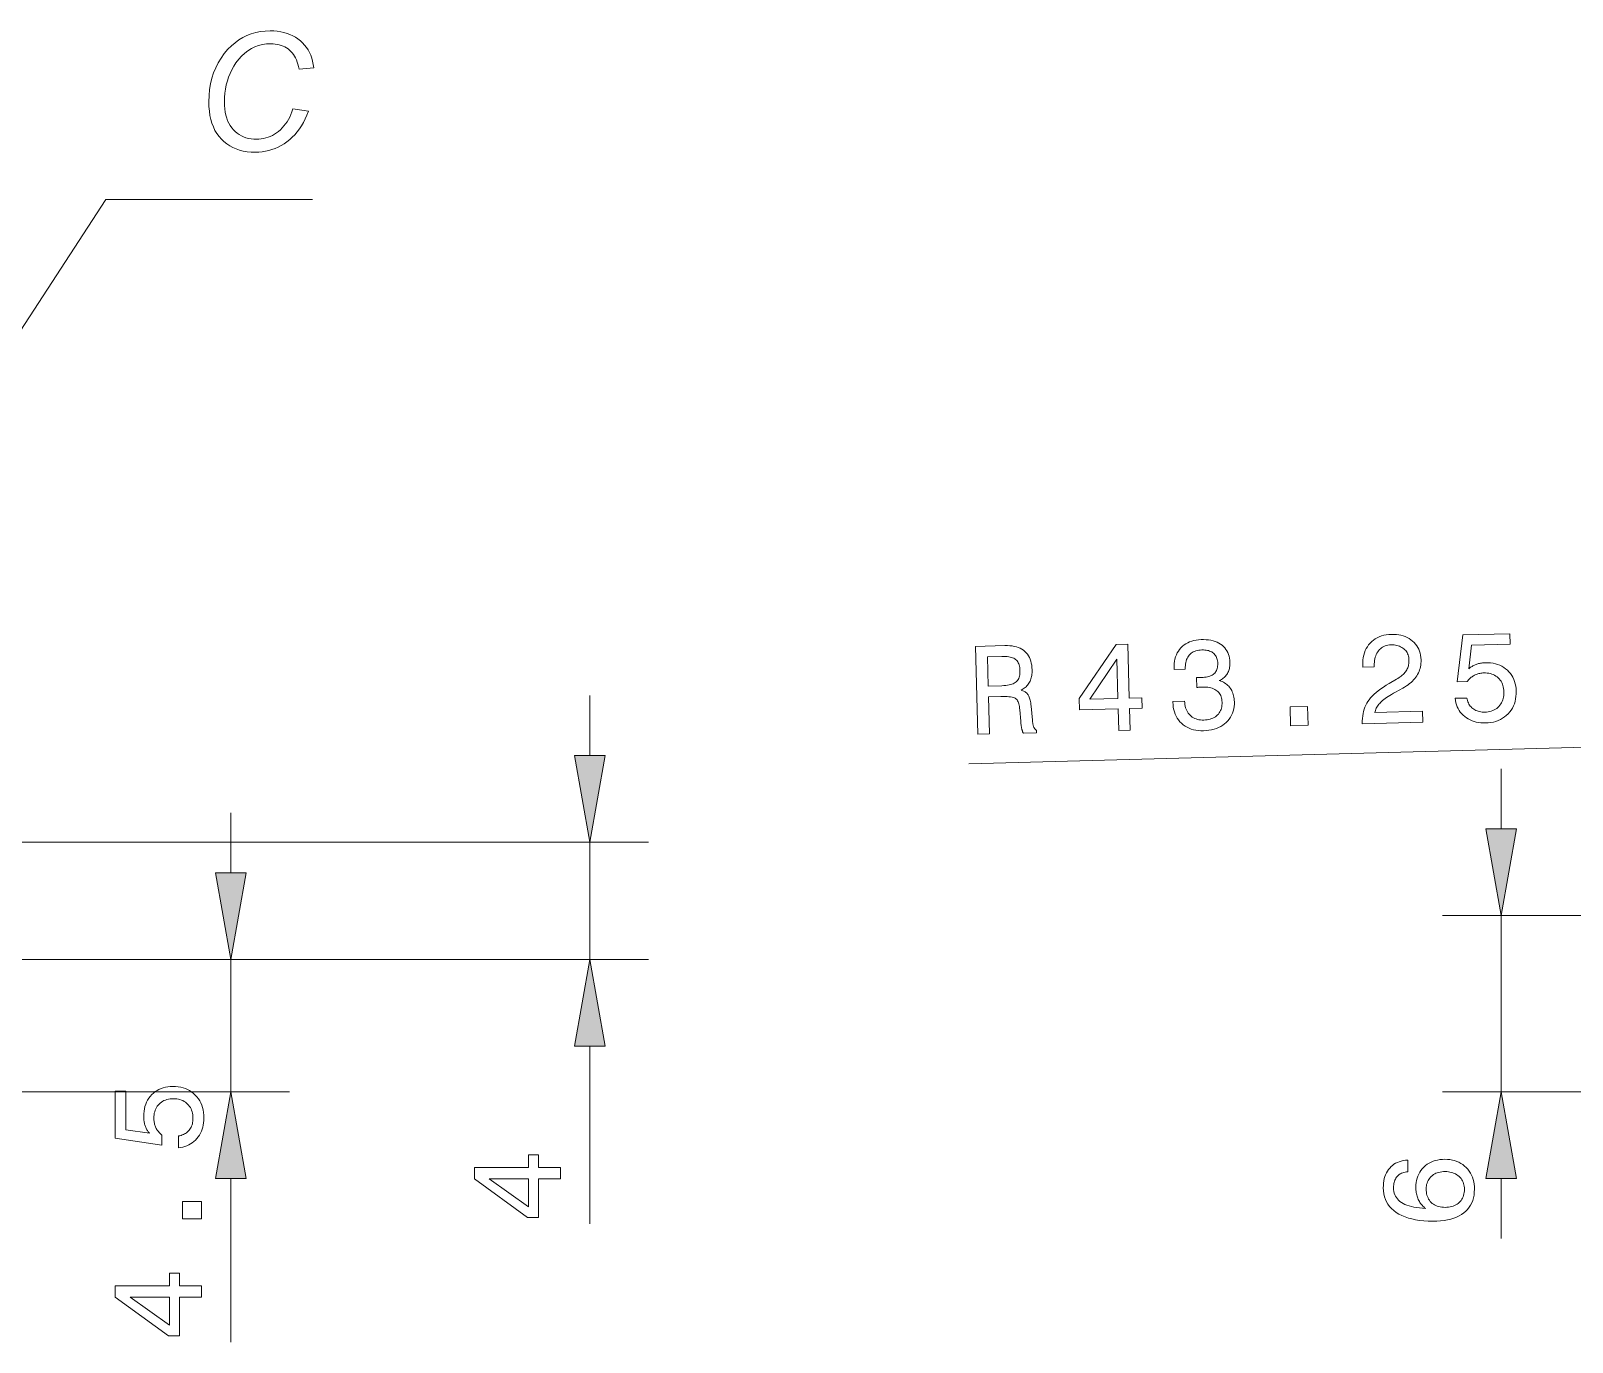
# Model space of a CAD drawing. Extents: x 0 to 297, y 0 to 420.
# Drawn here: x 140.9 to 193.4, y 118.5 to 163.1 of the extents above; entities that cross this region are included whole.
import ezdxf

# ---------------------------------------------------------------- set-up
doc = ezdxf.new("R2010")
doc.units = 0

msp = doc.modelspace()

# ---------------------------------------------------------------- linework, layer by layer
at = {"color": 5, "lineweight": 13, "ltscale": 0.051139}
for p, q in [((159.894, 138.444), (159.894, 140.49)), ((190.948, 135.944), (190.948, 137.99)), ((147.661, 134.444), (147.661, 136.49)), ((190.948, 121.99), (190.948, 124.035))]:
    msp.add_line(p, q, dxfattribs=at)
at = {"color": 7, "lineweight": 13}
msp.add_line((193.84, 138.731), (172.806, 138.158), dxfattribs=at)
at = {"color": 5, "lineweight": 13}
for p, q in [((131.236, 135.49), (161.894, 135.49)), ((212.017, 132.99), (188.948, 132.99)), ((131.426, 131.49), (161.894, 131.49))]:
    msp.add_line(p, q, dxfattribs=at)
at = {"color": 5, "lineweight": 13, "ltscale": 0.1}
msp.add_line((159.894, 131.49), (159.894, 135.49), dxfattribs=at)
at = {"color": 5, "lineweight": 13, "ltscale": 0.15}
msp.add_line((190.948, 126.99), (190.948, 132.99), dxfattribs=at)
at = {"color": 5, "lineweight": 13, "ltscale": 0.455863}
msp.add_line((131.426, 131.49), (149.661, 131.49), dxfattribs=at)
at = {"color": 5, "lineweight": 13, "ltscale": 0.1125}
msp.add_line((147.661, 126.99), (147.661, 131.49), dxfattribs=at)
at = {"color": 5, "lineweight": 13, "ltscale": 0.15119}
msp.add_line((159.894, 122.488), (159.894, 128.535), dxfattribs=at)
at = {"color": 5, "lineweight": 13, "ltscale": 0.417149}
msp.add_line((132.975, 126.99), (149.661, 126.99), dxfattribs=at)
at = {"color": 5, "lineweight": 13, "ltscale": 0.24575}
msp.add_line((198.778, 126.99), (188.948, 126.99), dxfattribs=at)
at = {"color": 5, "lineweight": 13, "ltscale": 0.139496}
msp.add_line((147.661, 118.455), (147.661, 124.035), dxfattribs=at)
at = {"color": 7, "lineweight": 13}
for points in [[(149.778, 160.474), (150.308, 160.401), (150.255, 160.265), (150.198, 160.137), (150.137, 160.015), (150.07, 159.9), (149.999, 159.792), (149.924, 159.691), (149.844, 159.596), (149.759, 159.508), (149.67, 159.427), (149.577, 159.353), (149.479, 159.285), (149.38, 159.225), (149.278, 159.172), (149.174, 159.126), (149.067, 159.087), (148.958, 159.055), (148.847, 159.03), (148.733, 159.012), (148.617, 159.002), (148.499, 158.998), (148.356, 159.003), (148.219, 159.016), (148.089, 159.038), (147.964, 159.069), (147.846, 159.109), (147.733, 159.158), (147.627, 159.216), (147.526, 159.283), (147.432, 159.358), (147.343, 159.443), (147.262, 159.536), (147.19, 159.636), (147.125, 159.744), (147.07, 159.86), (147.023, 159.984), (146.985, 160.115), (146.955, 160.254), (146.933, 160.401), (146.921, 160.555), (146.916, 160.717), (146.923, 160.929), (146.942, 161.134), (146.975, 161.332), (147.02, 161.522), (147.079, 161.704), (147.15, 161.879), (147.234, 162.047), (147.332, 162.207), (147.442, 162.359), (147.566, 162.504), (147.684, 162.624), (147.808, 162.731), (147.938, 162.826), (148.073, 162.908), (148.214, 162.977), (148.361, 163.034), (148.513, 163.078), (148.671, 163.109), (148.834, 163.128), (149.004, 163.134), (149.128, 163.131), (149.248, 163.121), (149.363, 163.104), (149.474, 163.08), (149.579, 163.049), (149.68, 163.012), (149.775, 162.967), (149.866, 162.916), (149.952, 162.858), (150.034, 162.793), (150.109, 162.723), (150.178, 162.648), (150.24, 162.568), (150.296, 162.483), (150.345, 162.394), (150.387, 162.3), (150.423, 162.201), (150.452, 162.098), (150.475, 161.989), (150.491, 161.877), (149.991, 161.83), (149.974, 161.915), (149.953, 161.995), (149.929, 162.071), (149.901, 162.142), (149.87, 162.209), (149.836, 162.272), (149.798, 162.33), (149.757, 162.384), (149.713, 162.433), (149.665, 162.478), (149.614, 162.519), (149.561, 162.555), (149.504, 162.588), (149.445, 162.615), (149.382, 162.639), (149.317, 162.658), (149.249, 162.673), (149.178, 162.684), (149.105, 162.69), (149.028, 162.692), (148.884, 162.686), (148.746, 162.666), (148.613, 162.634), (148.486, 162.588), (148.364, 162.529), (148.249, 162.458), (148.138, 162.373), (148.034, 162.275), (147.935, 162.164), (147.841, 162.04), (147.767, 161.926), (147.7, 161.807), (147.641, 161.684), (147.59, 161.557), (147.547, 161.426), (147.511, 161.29), (147.484, 161.15), (147.464, 161.007), (147.452, 160.858), (147.448, 160.706), (147.451, 160.586), (147.46, 160.471), (147.476, 160.362), (147.497, 160.26), (147.524, 160.162), (147.557, 160.071), (147.597, 159.986), (147.642, 159.906), (147.694, 159.833), (147.751, 159.765), (147.814, 159.703), (147.88, 159.648), (147.949, 159.599), (148.023, 159.557), (148.1, 159.521), (148.18, 159.492), (148.265, 159.469), (148.353, 159.453), (148.444, 159.443), (148.54, 159.44), (148.622, 159.443), (148.702, 159.451), (148.781, 159.464), (148.859, 159.483), (148.935, 159.508), (149.009, 159.537), (149.082, 159.572), (149.153, 159.613), (149.222, 159.659), (149.29, 159.71), (149.355, 159.766), (149.417, 159.827), (149.475, 159.892), (149.529, 159.962), (149.58, 160.036), (149.627, 160.115), (149.67, 160.198), (149.71, 160.286), (149.746, 160.378)], [(179.759, 140.289), (180.157, 140.299), (180.162, 140.238), (180.169, 140.179), (180.18, 140.123), (180.194, 140.07), (180.211, 140.02), (180.232, 139.973), (180.255, 139.929), (180.282, 139.888), (180.311, 139.849), (180.344, 139.814), (180.38, 139.782), (180.418, 139.754), (180.459, 139.729), (180.503, 139.707), (180.549, 139.689), (180.598, 139.675), (180.649, 139.664), (180.703, 139.657), (180.759, 139.653), (180.818, 139.653), (180.876, 139.656), (180.931, 139.662), (180.983, 139.672), (181.033, 139.684), (181.081, 139.7), (181.125, 139.718), (181.167, 139.74), (181.207, 139.765), (181.244, 139.793), (181.278, 139.824), (181.31, 139.857), (181.338, 139.893), (181.362, 139.932), (181.383, 139.972), (181.4, 140.015), (181.415, 140.06), (181.425, 140.107), (181.432, 140.157), (181.436, 140.208), (181.436, 140.263), (181.433, 140.312), (181.427, 140.358), (181.417, 140.403), (181.404, 140.445), (181.388, 140.485), (181.369, 140.522), (181.346, 140.557), (181.32, 140.59), (181.291, 140.621), (181.258, 140.649), (181.222, 140.675), (181.184, 140.697), (181.143, 140.717), (181.1, 140.734), (181.054, 140.749), (181.005, 140.76), (180.953, 140.768), (180.899, 140.774), (180.843, 140.776), (180.783, 140.776), (180.775, 140.776), (180.766, 140.776), (180.758, 140.775), (180.749, 140.775), (180.74, 140.775), (180.731, 140.774), (180.722, 140.774), (180.713, 140.773), (180.704, 140.772), (180.695, 140.772), (180.685, 140.771), (180.675, 140.77), (180.664, 140.769), (180.653, 140.769), (180.641, 140.768), (180.629, 140.767), (180.615, 140.766), (180.602, 140.764), (180.588, 140.763), (180.573, 140.762), (180.563, 141.101), (180.573, 141.101), (180.582, 141.101), (180.591, 141.101), (180.6, 141.101), (180.609, 141.101), (180.618, 141.101), (180.626, 141.101), (180.635, 141.101), (180.644, 141.101), (180.652, 141.101), (180.66, 141.101), (180.669, 141.101), (180.677, 141.101), (180.685, 141.101), (180.693, 141.101), (180.7, 141.101), (180.708, 141.101), (180.715, 141.101), (180.723, 141.101), (180.73, 141.102), (180.787, 141.104), (180.84, 141.109), (180.891, 141.116), (180.938, 141.126), (180.982, 141.137), (181.024, 141.151), (181.062, 141.167), (181.097, 141.185), (181.129, 141.206), (181.158, 141.228), (181.184, 141.253), (181.207, 141.28), (181.227, 141.31), (181.245, 141.342), (181.259, 141.376), (181.271, 141.413), (181.279, 141.452), (181.285, 141.493), (181.288, 141.537), (181.288, 141.583), (181.286, 141.627), (181.281, 141.67), (181.273, 141.71), (181.262, 141.748), (181.249, 141.783), (181.233, 141.817), (181.215, 141.848), (181.193, 141.877), (181.169, 141.904), (181.143, 141.929), (181.114, 141.952), (181.083, 141.971), (181.049, 141.989), (181.013, 142.004), (180.975, 142.016), (180.934, 142.026), (180.891, 142.034), (180.846, 142.038), (180.799, 142.041), (180.749, 142.041), (180.693, 142.038), (180.64, 142.031), (180.59, 142.022), (180.542, 142.009), (180.498, 141.993), (180.456, 141.974), (180.417, 141.952), (180.381, 141.927), (180.348, 141.898), (180.318, 141.867), (180.291, 141.832), (180.266, 141.794), (180.245, 141.753), (180.227, 141.71), (180.212, 141.663), (180.2, 141.614), (180.191, 141.561), (180.185, 141.506), (180.182, 141.448), (180.182, 141.386), (179.799, 141.376), (179.798, 141.405), (179.798, 141.492), (179.804, 141.575), (179.814, 141.654), (179.83, 141.73), (179.851, 141.803), (179.878, 141.872), (179.909, 141.938), (179.946, 142), (179.988, 142.059), (180.035, 142.114), (180.087, 142.165), (180.142, 142.211), (180.201, 142.252), (180.264, 142.288), (180.33, 142.318), (180.4, 142.344), (180.474, 142.364), (180.552, 142.379), (180.633, 142.389), (180.718, 142.394), (180.808, 142.394), (180.894, 142.39), (180.976, 142.382), (181.053, 142.369), (181.127, 142.352), (181.197, 142.331), (181.263, 142.305), (181.325, 142.274), (181.382, 142.24), (181.436, 142.201), (181.485, 142.158), (181.53, 142.111), (181.569, 142.061), (181.603, 142.008), (181.633, 141.951), (181.657, 141.89), (181.677, 141.826), (181.691, 141.759), (181.701, 141.688), (181.705, 141.613), (181.705, 141.57), (181.704, 141.529), (181.7, 141.489), (181.694, 141.449), (181.687, 141.411), (181.677, 141.375), (181.666, 141.339), (181.652, 141.305), (181.637, 141.272), (181.619, 141.24), (181.6, 141.209), (181.579, 141.18), (181.556, 141.152), (181.531, 141.126), (181.504, 141.101), (181.476, 141.078), (181.445, 141.056), (181.413, 141.035), (181.378, 141.016), (181.342, 140.998), (181.39, 140.981), (181.436, 140.961), (181.479, 140.94), (181.52, 140.916), (181.559, 140.891), (181.595, 140.863), (181.629, 140.833), (181.661, 140.802), (181.69, 140.768), (181.718, 140.732), (181.742, 140.694), (181.765, 140.655), (181.785, 140.613), (181.802, 140.57), (181.817, 140.525), (181.83, 140.479), (181.84, 140.43), (181.848, 140.38), (181.853, 140.328), (181.856, 140.274), (181.855, 140.189), (181.848, 140.108), (181.836, 140.029), (181.817, 139.954), (181.792, 139.883), (181.762, 139.814), (181.725, 139.749), (181.683, 139.687), (181.634, 139.628), (181.579, 139.573), (181.52, 139.521), (181.456, 139.475), (181.389, 139.434), (181.317, 139.398), (181.241, 139.367), (181.162, 139.342), (181.078, 139.321), (180.99, 139.305), (180.898, 139.295), (180.803, 139.29), (180.712, 139.29), (180.624, 139.296), (180.541, 139.307), (180.46, 139.324), (180.384, 139.346), (180.311, 139.374), (180.242, 139.408), (180.176, 139.447), (180.114, 139.491), (180.055, 139.542), (180.001, 139.596), (179.953, 139.655), (179.91, 139.717), (179.872, 139.783), (179.84, 139.853), (179.813, 139.927), (179.791, 140.004), (179.775, 140.085), (179.765, 140.17), (179.76, 140.259)], [(186.214, 139.524), (186.214, 139.536), (186.214, 139.624), (186.217, 139.709), (186.226, 139.791), (186.238, 139.87), (186.254, 139.946), (186.275, 140.019), (186.3, 140.09), (186.329, 140.158), (186.363, 140.223), (186.4, 140.285), (186.443, 140.346), (186.493, 140.407), (186.549, 140.468), (186.612, 140.529), (186.682, 140.59), (186.758, 140.651), (186.841, 140.712), (186.931, 140.773), (187.027, 140.835), (187.13, 140.896), (187.381, 141.042), (187.425, 141.069), (187.467, 141.096), (187.506, 141.123), (187.542, 141.151), (187.576, 141.18), (187.608, 141.209), (187.637, 141.239), (187.663, 141.269), (187.687, 141.3), (187.709, 141.331), (187.728, 141.363), (187.745, 141.396), (187.76, 141.43), (187.773, 141.465), (187.783, 141.501), (187.792, 141.538), (187.798, 141.577), (187.802, 141.616), (187.804, 141.656), (187.804, 141.697), (187.801, 141.744), (187.795, 141.789), (187.786, 141.831), (187.773, 141.872), (187.758, 141.911), (187.739, 141.948), (187.716, 141.984), (187.691, 142.017), (187.662, 142.048), (187.63, 142.077), (187.596, 142.104), (187.559, 142.128), (187.52, 142.149), (187.48, 142.167), (187.436, 142.182), (187.391, 142.194), (187.344, 142.203), (187.294, 142.209), (187.243, 142.212), (187.189, 142.212), (187.136, 142.209), (187.085, 142.202), (187.037, 142.191), (186.991, 142.177), (186.947, 142.159), (186.906, 142.137), (186.867, 142.112), (186.831, 142.083), (186.797, 142.051), (186.765, 142.015), (186.737, 141.975), (186.711, 141.934), (186.689, 141.889), (186.67, 141.841), (186.654, 141.791), (186.641, 141.739), (186.631, 141.683), (186.625, 141.625), (186.622, 141.564), (186.622, 141.501), (186.623, 141.465), (186.231, 141.454), (186.23, 141.515), (186.23, 141.608), (186.235, 141.697), (186.247, 141.783), (186.263, 141.864), (186.285, 141.942), (186.313, 142.016), (186.346, 142.086), (186.385, 142.152), (186.429, 142.215), (186.479, 142.274), (186.533, 142.328), (186.592, 142.377), (186.654, 142.42), (186.721, 142.458), (186.791, 142.49), (186.865, 142.517), (186.944, 142.539), (187.026, 142.555), (187.112, 142.566), (187.203, 142.571), (187.289, 142.571), (187.373, 142.566), (187.453, 142.555), (187.531, 142.54), (187.604, 142.52), (187.675, 142.495), (187.742, 142.465), (187.806, 142.429), (187.867, 142.389), (187.925, 142.344), (187.978, 142.294), (188.026, 142.242), (188.068, 142.186), (188.105, 142.127), (188.137, 142.064), (188.164, 141.999), (188.185, 141.93), (188.2, 141.858), (188.21, 141.783), (188.215, 141.704), (188.215, 141.643), (188.212, 141.583), (188.206, 141.525), (188.196, 141.468), (188.183, 141.413), (188.167, 141.359), (188.148, 141.306), (188.125, 141.255), (188.099, 141.205), (188.07, 141.157), (188.037, 141.11), (188.002, 141.065), (187.962, 141.02), (187.92, 140.977), (187.874, 140.934), (187.824, 140.893), (187.771, 140.853), (187.715, 140.814), (187.655, 140.777), (187.592, 140.74), (187.343, 140.605), (187.274, 140.566), (187.209, 140.528), (187.148, 140.49), (187.091, 140.454), (187.038, 140.418), (186.989, 140.383), (186.944, 140.349), (186.904, 140.315), (186.867, 140.283), (186.834, 140.251), (186.805, 140.22), (186.778, 140.188), (186.752, 140.155), (186.729, 140.121), (186.708, 140.087), (186.69, 140.052), (186.673, 140.017), (186.659, 139.981), (186.646, 139.944), (186.636, 139.906), (188.263, 139.951), (188.273, 139.58)], [(189.373, 140.392), (189.773, 140.403), (189.783, 140.358), (189.795, 140.314), (189.81, 140.273), (189.827, 140.234), (189.846, 140.197), (189.867, 140.162), (189.892, 140.129), (189.918, 140.098), (189.947, 140.069), (189.978, 140.043), (190.012, 140.019), (190.047, 139.997), (190.084, 139.979), (190.122, 139.962), (190.162, 139.949), (190.204, 139.938), (190.247, 139.93), (190.292, 139.925), (190.339, 139.922), (190.388, 139.922), (190.447, 139.926), (190.503, 139.933), (190.557, 139.943), (190.609, 139.958), (190.658, 139.975), (190.705, 139.997), (190.749, 140.022), (190.791, 140.051), (190.83, 140.083), (190.867, 140.119), (190.901, 140.158), (190.931, 140.199), (190.958, 140.242), (190.98, 140.287), (190.999, 140.335), (191.014, 140.385), (191.026, 140.437), (191.033, 140.491), (191.037, 140.548), (191.038, 140.606), (191.034, 140.666), (191.027, 140.723), (191.017, 140.778), (191.002, 140.83), (190.985, 140.88), (190.964, 140.927), (190.939, 140.971), (190.91, 141.013), (190.879, 141.052), (190.843, 141.088), (190.805, 141.122), (190.764, 141.151), (190.721, 141.177), (190.675, 141.2), (190.627, 141.218), (190.577, 141.233), (190.524, 141.245), (190.469, 141.252), (190.411, 141.256), (190.351, 141.256), (190.317, 141.255), (190.283, 141.252), (190.249, 141.247), (190.217, 141.241), (190.184, 141.234), (190.153, 141.226), (190.122, 141.216), (190.092, 141.205), (190.063, 141.192), (190.034, 141.178), (190.006, 141.163), (189.978, 141.146), (189.952, 141.128), (189.926, 141.109), (189.901, 141.088), (189.877, 141.066), (189.853, 141.043), (189.831, 141.018), (189.809, 140.992), (189.788, 140.965), (189.444, 140.955), (189.637, 142.551), (191.239, 142.594), (191.248, 142.24), (189.935, 142.204), (189.837, 141.394), (189.859, 141.413), (189.881, 141.431), (189.904, 141.449), (189.928, 141.465), (189.952, 141.481), (189.978, 141.495), (190.004, 141.509), (190.031, 141.522), (190.059, 141.534), (190.087, 141.545), (190.116, 141.556), (190.146, 141.565), (190.177, 141.573), (190.208, 141.58), (190.239, 141.587), (190.271, 141.592), (190.304, 141.596), (190.337, 141.6), (190.371, 141.602), (190.405, 141.604), (190.496, 141.603), (190.583, 141.597), (190.666, 141.586), (190.747, 141.569), (190.823, 141.546), (190.897, 141.518), (190.967, 141.485), (191.033, 141.445), (191.096, 141.4), (191.155, 141.35), (191.21, 141.295), (191.26, 141.236), (191.304, 141.174), (191.342, 141.108), (191.375, 141.039), (191.402, 140.966), (191.424, 140.89), (191.44, 140.81), (191.451, 140.726), (191.456, 140.639), (191.456, 140.546), (191.449, 140.457), (191.437, 140.371), (191.418, 140.289), (191.393, 140.21), (191.363, 140.134), (191.326, 140.062), (191.283, 139.993), (191.234, 139.928), (191.179, 139.866), (191.119, 139.808), (191.055, 139.757), (190.988, 139.711), (190.917, 139.671), (190.842, 139.637), (190.763, 139.608), (190.68, 139.585), (190.594, 139.568), (190.504, 139.557), (190.41, 139.552), (190.327, 139.552), (190.246, 139.557), (190.169, 139.567), (190.094, 139.581), (190.021, 139.601), (189.952, 139.625), (189.885, 139.655), (189.821, 139.689), (189.76, 139.728), (189.701, 139.772), (189.646, 139.82), (189.596, 139.871), (189.552, 139.925), (189.511, 139.982), (189.476, 140.043), (189.446, 140.106), (189.42, 140.173), (189.4, 140.243), (189.384, 140.316)], [(173.116, 139.167), (173.034, 142.162), (174.035, 142.189), (174.122, 142.189), (174.204, 142.185), (174.282, 142.176), (174.357, 142.163), (174.427, 142.145), (174.493, 142.123), (174.554, 142.096), (174.612, 142.065), (174.666, 142.029), (174.716, 141.989), (174.761, 141.945), (174.802, 141.896), (174.838, 141.844), (174.87, 141.787), (174.897, 141.726), (174.919, 141.661), (174.937, 141.592), (174.951, 141.519), (174.96, 141.441), (174.965, 141.36), (174.965, 141.311), (174.963, 141.264), (174.96, 141.219), (174.954, 141.174), (174.946, 141.132), (174.936, 141.09), (174.924, 141.051), (174.91, 141.012), (174.894, 140.975), (174.876, 140.94), (174.856, 140.906), (174.834, 140.874), (174.81, 140.843), (174.784, 140.814), (174.756, 140.786), (174.726, 140.76), (174.694, 140.735), (174.66, 140.712), (174.625, 140.691), (174.587, 140.671), (174.619, 140.661), (174.65, 140.65), (174.678, 140.637), (174.705, 140.624), (174.73, 140.609), (174.753, 140.593), (174.774, 140.575), (174.794, 140.557), (174.812, 140.537), (174.827, 140.516), (174.842, 140.492), (174.855, 140.466), (174.868, 140.435), (174.879, 140.402), (174.89, 140.365), (174.9, 140.325), (174.908, 140.281), (174.916, 140.234), (174.923, 140.183), (174.929, 140.13), (174.973, 139.644), (174.977, 139.613), (174.98, 139.584), (174.984, 139.557), (174.988, 139.531), (174.992, 139.507), (174.997, 139.485), (175.002, 139.464), (175.008, 139.445), (175.014, 139.428), (175.02, 139.413), (175.026, 139.399), (175.034, 139.385), (175.042, 139.372), (175.05, 139.36), (175.06, 139.349), (175.069, 139.339), (175.08, 139.329), (175.091, 139.32), (175.103, 139.311), (175.116, 139.304), (175.118, 139.221), (174.665, 139.209), (174.659, 139.219), (174.653, 139.23), (174.647, 139.242), (174.642, 139.255), (174.636, 139.269), (174.631, 139.284), (174.626, 139.3), (174.621, 139.317), (174.617, 139.334), (174.612, 139.353), (174.608, 139.373), (174.604, 139.394), (174.6, 139.417), (174.596, 139.441), (174.592, 139.467), (174.589, 139.493), (174.585, 139.521), (174.582, 139.551), (174.579, 139.582), (174.576, 139.614), (174.544, 140.001), (174.538, 140.057), (174.531, 140.11), (174.522, 140.158), (174.511, 140.202), (174.499, 140.242), (174.485, 140.277), (174.47, 140.309), (174.453, 140.337), (174.434, 140.36), (174.414, 140.379), (174.389, 140.395), (174.359, 140.41), (174.322, 140.422), (174.279, 140.432), (174.23, 140.441), (174.175, 140.447), (174.114, 140.452), (174.046, 140.454), (173.973, 140.455), (173.893, 140.453), (173.482, 140.442), (173.516, 139.178)], [(173.934, 141.819), (173.445, 141.806), (173.472, 140.809), (173.933, 140.822), (174.002, 140.825), (174.065, 140.83), (174.125, 140.837), (174.18, 140.847), (174.231, 140.859), (174.278, 140.873), (174.32, 140.889), (174.358, 140.907), (174.392, 140.928), (174.421, 140.951), (174.447, 140.976), (174.47, 141.005), (174.49, 141.036), (174.507, 141.071), (174.521, 141.108), (174.533, 141.148), (174.541, 141.192), (174.547, 141.238), (174.55, 141.288), (174.55, 141.34), (174.547, 141.392), (174.542, 141.44), (174.533, 141.486), (174.523, 141.528), (174.509, 141.567), (174.493, 141.603), (174.475, 141.636), (174.453, 141.666), (174.429, 141.693), (174.402, 141.717), (174.372, 141.738), (174.339, 141.757), (174.301, 141.773), (174.26, 141.787), (174.215, 141.798), (174.166, 141.807), (174.114, 141.814), (174.057, 141.818), (173.997, 141.82)], [(177.913, 139.298), (177.893, 140.039), (176.576, 140.004), (176.565, 140.383), (177.829, 142.229), (178.221, 142.24), (178.271, 140.396), (178.699, 140.407), (178.708, 140.062), (178.281, 140.05), (178.301, 139.308)], [(176.929, 140.359), (177.883, 140.385), (177.847, 141.728)], [(183.772, 139.457), (183.754, 140.1), (184.351, 140.116), (184.368, 139.473)]]:
    msp.add_lwpolyline(points, close=True, dxfattribs=at)
msp.add_lwpolyline([(137.585, 148.453), (143.409, 157.382), (150.444, 157.382)], dxfattribs=at)
at = {"color": 5, "lineweight": 13}
for points in [[(159.373, 138.444), (159.894, 135.49), (160.415, 138.444)], [(190.427, 135.944), (190.948, 132.99), (191.468, 135.944)], [(147.14, 134.444), (147.661, 131.49), (148.182, 134.444)], [(160.415, 128.535), (159.894, 131.49), (159.373, 128.535)], [(145.879, 125.081), (145.879, 125.482), (145.925, 125.49), (145.968, 125.501), (146.01, 125.515), (146.05, 125.53), (146.087, 125.549), (146.123, 125.569), (146.156, 125.593), (146.188, 125.618), (146.217, 125.646), (146.245, 125.677), (146.27, 125.71), (146.292, 125.744), (146.312, 125.78), (146.329, 125.818), (146.343, 125.858), (146.355, 125.9), (146.364, 125.943), (146.371, 125.988), (146.375, 126.034), (146.376, 126.083), (146.374, 126.142), (146.369, 126.199), (146.36, 126.253), (146.347, 126.305), (146.33, 126.355), (146.31, 126.402), (146.286, 126.447), (146.259, 126.49), (146.228, 126.53), (146.193, 126.568), (146.155, 126.603), (146.115, 126.634), (146.072, 126.661), (146.028, 126.685), (145.98, 126.705), (145.931, 126.722), (145.879, 126.735), (145.825, 126.744), (145.769, 126.749), (145.71, 126.751), (145.65, 126.749), (145.593, 126.744), (145.538, 126.735), (145.485, 126.722), (145.436, 126.706), (145.388, 126.686), (145.343, 126.662), (145.301, 126.635), (145.261, 126.604), (145.223, 126.57), (145.189, 126.532), (145.158, 126.492), (145.131, 126.45), (145.107, 126.405), (145.087, 126.357), (145.071, 126.308), (145.058, 126.255), (145.049, 126.2), (145.044, 126.143), (145.042, 126.083), (145.042, 126.048), (145.045, 126.014), (145.048, 125.981), (145.053, 125.948), (145.059, 125.916), (145.067, 125.884), (145.076, 125.853), (145.086, 125.822), (145.098, 125.793), (145.111, 125.763), (145.126, 125.735), (145.142, 125.707), (145.159, 125.68), (145.178, 125.654), (145.198, 125.628), (145.219, 125.603), (145.242, 125.579), (145.266, 125.556), (145.291, 125.533), (145.318, 125.512), (145.318, 125.168), (143.728, 125.404), (143.728, 127.006), (144.083, 127.006), (144.083, 125.693), (144.89, 125.573), (144.871, 125.595), (144.854, 125.617), (144.837, 125.641), (144.821, 125.665), (144.806, 125.69), (144.792, 125.716), (144.779, 125.742), (144.767, 125.77), (144.756, 125.798), (144.746, 125.827), (144.736, 125.856), (144.728, 125.886), (144.72, 125.917), (144.714, 125.948), (144.708, 125.98), (144.704, 126.012), (144.701, 126.045), (144.698, 126.078), (144.697, 126.112), (144.696, 126.146), (144.699, 126.237), (144.707, 126.324), (144.721, 126.407), (144.74, 126.487), (144.765, 126.563), (144.795, 126.635), (144.83, 126.704), (144.871, 126.769), (144.918, 126.831), (144.97, 126.889), (145.027, 126.943), (145.087, 126.991), (145.15, 127.033), (145.217, 127.069), (145.287, 127.1), (145.36, 127.126), (145.438, 127.145), (145.518, 127.159), (145.602, 127.168), (145.689, 127.171), (145.782, 127.168), (145.871, 127.159), (145.956, 127.144), (146.038, 127.123), (146.116, 127.096), (146.191, 127.063), (146.262, 127.025), (146.33, 126.98), (146.394, 126.929), (146.454, 126.872), (146.51, 126.811), (146.56, 126.746), (146.604, 126.677), (146.642, 126.605), (146.674, 126.529), (146.7, 126.45), (146.721, 126.366), (146.736, 126.28), (146.744, 126.189), (146.747, 126.096), (146.745, 126.012), (146.738, 125.932), (146.726, 125.854), (146.709, 125.78), (146.688, 125.708), (146.661, 125.639), (146.63, 125.573), (146.594, 125.51), (146.554, 125.45), (146.508, 125.392), (146.459, 125.339), (146.406, 125.291), (146.351, 125.247), (146.293, 125.209), (146.231, 125.175), (146.167, 125.146), (146.099, 125.123), (146.029, 125.104), (145.955, 125.09)], [(148.182, 124.035), (147.661, 126.99), (147.14, 124.035)], [(191.468, 124.035), (190.948, 126.99), (190.427, 124.035)], [(158.894, 124.024), (158.152, 124.024), (158.152, 122.707), (157.772, 122.707), (155.961, 124.02), (155.961, 124.412), (157.806, 124.412), (157.806, 124.84), (158.152, 124.84), (158.152, 124.412), (158.894, 124.412)], [(187.759, 124.66), (187.759, 124.263), (187.714, 124.258), (187.67, 124.25), (187.629, 124.239), (187.59, 124.226), (187.553, 124.211), (187.518, 124.194), (187.486, 124.174), (187.456, 124.152), (187.428, 124.128), (187.402, 124.101), (187.378, 124.072), (187.357, 124.041), (187.339, 124.008), (187.323, 123.973), (187.309, 123.936), (187.298, 123.897), (187.29, 123.856), (187.283, 123.812), (187.28, 123.767), (187.279, 123.72), (187.281, 123.655), (187.289, 123.594), (187.303, 123.536), (187.322, 123.481), (187.346, 123.429), (187.376, 123.38), (187.411, 123.334), (187.451, 123.292), (187.497, 123.252), (187.548, 123.216), (187.605, 123.182), (187.667, 123.151), (187.735, 123.124), (187.809, 123.099), (187.888, 123.077), (187.972, 123.058), (188.063, 123.042), (188.158, 123.029), (188.26, 123.019), (188.366, 123.011), (188.335, 123.037), (188.305, 123.064), (188.276, 123.092), (188.249, 123.121), (188.224, 123.152), (188.2, 123.183), (188.177, 123.216), (188.157, 123.249), (188.137, 123.284), (188.12, 123.32), (188.104, 123.357), (188.089, 123.395), (188.077, 123.433), (188.066, 123.473), (188.056, 123.513), (188.049, 123.554), (188.043, 123.596), (188.039, 123.639), (188.036, 123.683), (188.035, 123.728), (188.038, 123.812), (188.046, 123.892), (188.06, 123.969), (188.079, 124.043), (188.104, 124.114), (188.134, 124.181), (188.169, 124.246), (188.21, 124.307), (188.257, 124.365), (188.308, 124.419), (188.365, 124.47), (188.425, 124.515), (188.488, 124.555), (188.555, 124.589), (188.625, 124.619), (188.699, 124.643), (188.776, 124.661), (188.857, 124.674), (188.941, 124.682), (189.028, 124.685), (189.116, 124.682), (189.2, 124.674), (189.281, 124.66), (189.359, 124.64), (189.433, 124.615), (189.504, 124.584), (189.572, 124.547), (189.636, 124.505), (189.697, 124.457), (189.755, 124.404), (189.808, 124.346), (189.855, 124.284), (189.897, 124.219), (189.933, 124.151), (189.964, 124.079), (189.989, 124.003), (190.009, 123.924), (190.023, 123.842), (190.031, 123.756), (190.034, 123.667), (190.03, 123.564), (190.019, 123.466), (190.001, 123.373), (189.976, 123.285), (189.943, 123.201), (189.903, 123.123), (189.855, 123.05), (189.801, 122.981), (189.739, 122.918), (189.669, 122.859), (189.593, 122.806), (189.51, 122.758), (189.421, 122.716), (189.326, 122.68), (189.224, 122.649), (189.115, 122.624), (189.001, 122.604), (188.879, 122.59), (188.751, 122.582), (188.617, 122.579), (188.46, 122.582), (188.31, 122.591), (188.167, 122.606), (188.031, 122.627), (187.903, 122.654), (187.782, 122.686), (187.668, 122.725), (187.561, 122.77), (187.462, 122.821), (187.37, 122.877), (187.286, 122.939), (187.211, 123.006), (187.145, 123.078), (187.088, 123.154), (187.039, 123.235), (186.999, 123.321), (186.968, 123.412), (186.946, 123.508), (186.933, 123.608), (186.929, 123.713), (186.931, 123.797), (186.937, 123.877), (186.948, 123.954), (186.963, 124.027), (186.983, 124.096), (187.007, 124.162), (187.035, 124.224), (187.068, 124.283), (187.104, 124.338), (187.146, 124.389), (187.191, 124.436), (187.24, 124.479), (187.292, 124.517), (187.348, 124.551), (187.408, 124.58), (187.471, 124.605), (187.538, 124.626), (187.608, 124.642), (187.682, 124.653)], [(157.806, 123.069), (157.806, 124.024), (156.463, 124.024)], [(189.033, 124.268), (188.975, 124.266), (188.92, 124.261), (188.867, 124.253), (188.817, 124.242), (188.769, 124.227), (188.723, 124.209), (188.68, 124.188), (188.639, 124.164), (188.601, 124.136), (188.565, 124.105), (188.531, 124.072), (188.502, 124.036), (188.475, 123.999), (188.453, 123.959), (188.433, 123.918), (188.418, 123.874), (188.405, 123.828), (188.397, 123.781), (188.391, 123.731), (188.39, 123.679), (188.391, 123.622), (188.396, 123.566), (188.405, 123.514), (188.417, 123.464), (188.433, 123.416), (188.452, 123.371), (188.474, 123.329), (188.5, 123.289), (188.53, 123.251), (188.562, 123.217), (188.598, 123.185), (188.637, 123.156), (188.678, 123.131), (188.721, 123.109), (188.767, 123.091), (188.816, 123.076), (188.867, 123.064), (188.921, 123.056), (188.978, 123.051), (189.037, 123.049), (189.096, 123.051), (189.152, 123.056), (189.206, 123.064), (189.258, 123.076), (189.307, 123.09), (189.354, 123.109), (189.398, 123.13), (189.44, 123.155), (189.479, 123.183), (189.515, 123.215), (189.549, 123.249), (189.579, 123.285), (189.606, 123.324), (189.629, 123.366), (189.648, 123.409), (189.664, 123.455), (189.676, 123.504), (189.685, 123.554), (189.691, 123.607), (189.692, 123.663), (189.691, 123.716), (189.685, 123.766), (189.676, 123.815), (189.663, 123.862), (189.647, 123.907), (189.627, 123.95), (189.603, 123.99), (189.576, 124.029), (189.545, 124.066), (189.51, 124.1), (189.472, 124.132), (189.433, 124.16), (189.391, 124.186), (189.346, 124.207), (189.3, 124.226), (189.251, 124.241), (189.199, 124.253), (189.146, 124.261), (189.09, 124.266)], [(146.661, 122.655), (146.018, 122.655), (146.018, 123.252), (146.661, 123.252)], [(146.661, 119.992), (145.919, 119.992), (145.919, 118.675), (145.539, 118.675), (143.728, 119.988), (143.728, 120.38), (145.573, 120.38), (145.573, 120.808), (145.919, 120.808), (145.919, 120.38), (146.661, 120.38)], [(145.573, 119.037), (145.573, 119.992), (144.23, 119.992)]]:
    msp.add_lwpolyline(points, close=True, dxfattribs=at)
for points in [[(159.373, 138.444), (159.894, 135.49), (159.373, 138.444), (160.415, 138.444)], [(190.427, 135.944), (190.948, 132.99), (190.427, 135.944), (191.468, 135.944)], [(147.14, 134.444), (147.661, 131.49), (147.14, 134.444), (148.182, 134.444)], [(160.415, 128.535), (159.894, 131.49), (160.415, 128.535), (159.373, 128.535)], [(148.182, 124.035), (147.661, 126.99), (148.182, 124.035), (147.14, 124.035)], [(191.468, 124.035), (190.948, 126.99), (191.468, 124.035), (190.427, 124.035)]]:
    msp.add_solid(points, dxfattribs=at)

doc.saveas('drawing.dxf')
